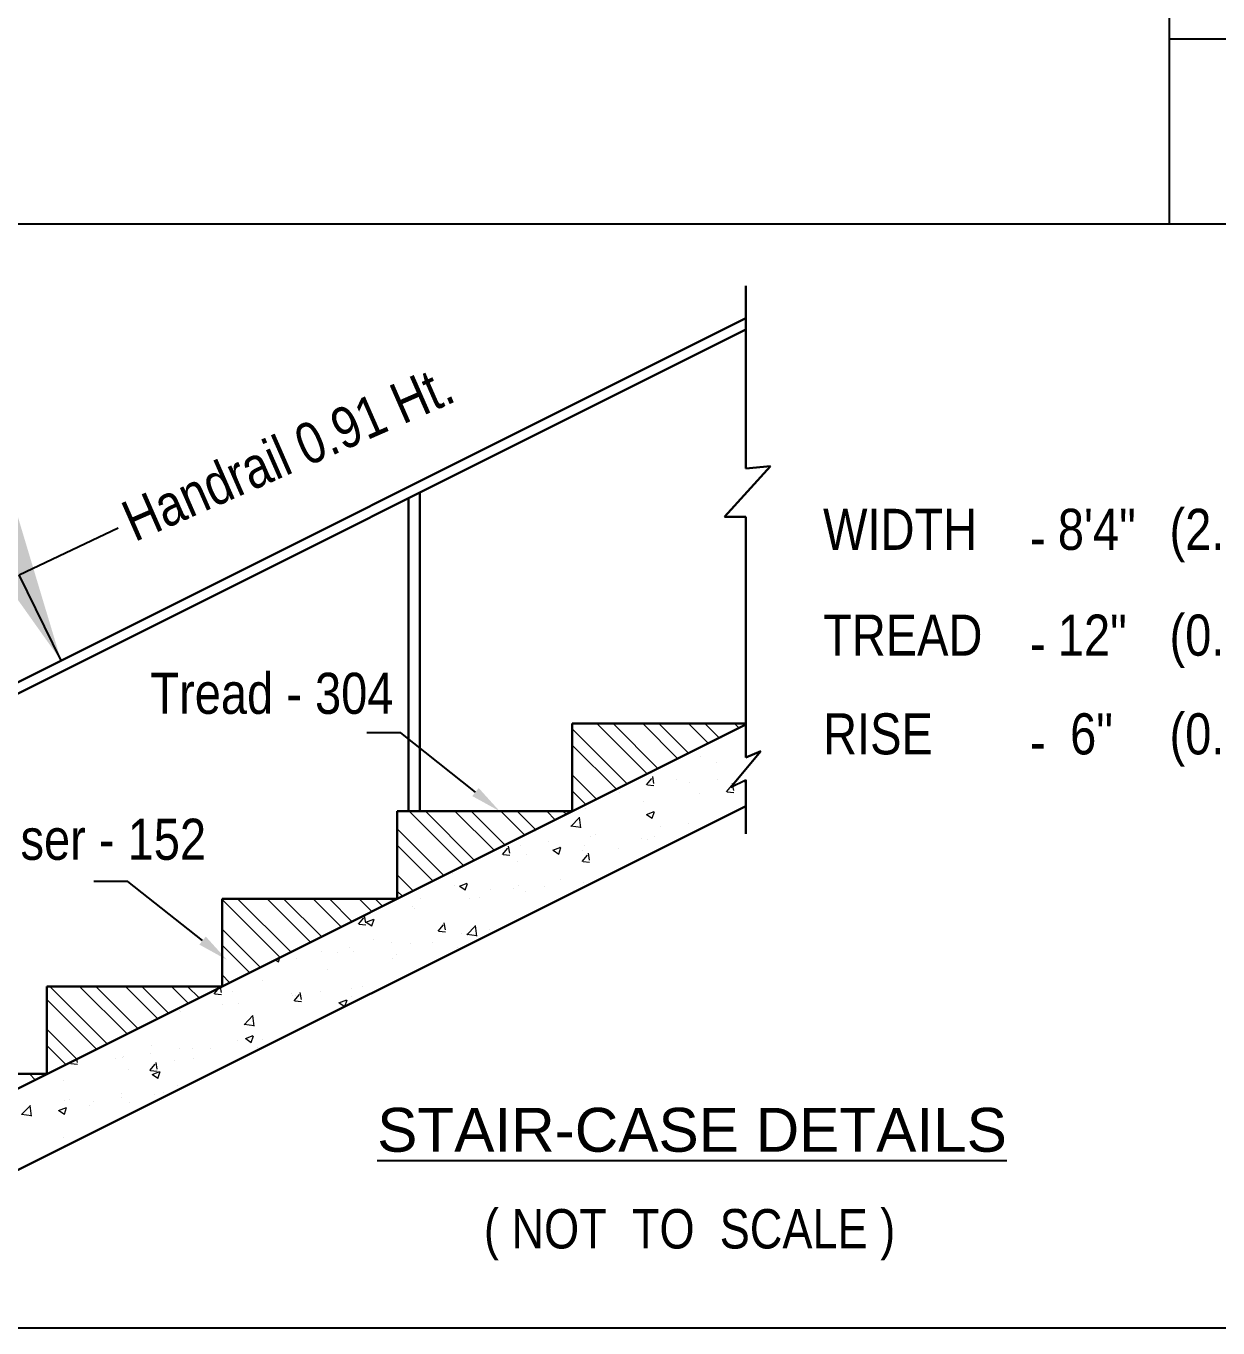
# Model space of a CAD drawing. Header units: metres. Extents: x 385023 to 385532, y 1408468 to 1408621.
# Drawn here: x 385192.37 to 385206.05, y 1408468.84 to 1408483.78 of the extents above; entities that cross this region are included whole.
import ezdxf

# ---------------------------------------------------------------- set-up
doc = ezdxf.new("R2010")
doc.units = ezdxf.units.M
doc.header["$MEASUREMENT"] = 0
doc.layers.add('hatch', color=251, linetype='Continuous', lineweight=5)
doc.layers.add('text', color=3, linetype='Continuous')
doc.layers.add('WALLS', color=5, linetype='Continuous')
doc.styles.add('CGR', font='ARIALNB.TTF')
doc.styles.get("Standard").update_dxf_attribs({"font": 'ARIALN.TTF', "height": 0.35})
doc.dimstyles.get("Standard").update_dxf_attribs({"dimtxt": 0.25, "dimasz": 0.18, "dimexe": 0.18, "dimexo": 0.0625, "dimgap": 0.1, "dimtad": 1, "dimtoh": 1, "dimzin": 0, "dimdsep": 46, "dimtxsty": 'CGR', "dimblk": 'ARCHTICK', "dimcen": 0.09, "dimse1": 1, "dimse2": 1, "dimclrd": 1, "dimclrt": 3, "dimaunit": 1, "dimadec": 3, "dimazin": 0, "dimtfac": 1, "dimtix": 1, "dimtofl": 0, "dimtmove": 0, "dimatfit": 3, "dimfxl": 0, "dimtolj": 1, "dimtzin": 0, "dimarcsym": 0})

# ---------------------------------------------------------------- blocks, each defined once
blk = doc.blocks.new('A$C222665A7')
at = {"color": 3, "lineweight": 5, "ltscale": 2}
for p in [(45.174, 27.975), (0, 0)]:
    blk.add_line(p, (45.174, 0), dxfattribs=at)
blk.add_lwpolyline([(45.174, 0), (0, 0), (0, 32.315), (45.174, 32.315)], close=True, dxfattribs=at)
blk = doc.blocks.new('A$C729642CC')
for p, q in [((6.0006, -2.9463), (5.8036, -2.9463)), ((6.4335, -3.2892), (6.0006, -2.9463)), ((7.9113, -3.2618), (7.999, -3.2185)), ((4.4201, -3.8065), (4.2231, -3.8065)), ((4.853, -4.1494), (4.4201, -3.8065))]:
    blk.add_line(p, q)
at = {"color": 60}
blk.add_lwpolyline([(12.3987, 0), (0, 0), (0, -6.3923), (12.3987, -6.3923)], close=True, dxfattribs=at)
at = {"color": 8}
for points in [[(6.4519, -3.2659), (6.5733, -3.4), (6.415, -3.3125)], [(4.8715, -4.1261), (4.9928, -4.2601), (4.8346, -4.1727)]]:
    blk.add_solid(points, dxfattribs=at)
at = {"layer": 'hatch', "linetype": 'ByBlock'}
for p, q in [((7.3124, -3.2409), (6.9942, -2.9228)), ((7.4269, -3.1837), (7.136, -2.8928)), ((7.4895, -3.1523), (7.2299, -2.8928)), ((7.604, -3.0951), (7.4017, -2.8928)), ((7.6666, -3.0638), (7.4956, -2.8928)), ((7.7811, -3.0065), (7.6674, -2.8928)), ((7.8437, -2.9752), (7.7613, -2.8928)), ((7.9582, -2.918), (7.933, -2.8928)), ((7.2497, -3.2722), (6.9942, -3.0167)), ((7.1352, -3.3295), (6.9942, -3.1885)), ((7.0726, -3.3608), (6.9942, -3.2824)), ((6.3641, -3.715), (6.049, -3.4)), ((6.4267, -3.6837), (6.143, -3.4)), ((6.5412, -3.6265), (6.3147, -3.4)), ((6.6038, -3.5952), (6.4087, -3.4)), ((6.7183, -3.5379), (6.5804, -3.4)), ((6.781, -3.5066), (6.6743, -3.4)), ((6.8955, -3.4493), (6.8461, -3.4)), ((6.9581, -3.418), (6.94, -3.4)), ((6.2496, -3.7723), (5.9799, -3.5025)), ((6.187, -3.8036), (5.9799, -3.5965)), ((6.0725, -3.8608), (5.9799, -3.7682)), ((5.3013, -4.2464), (4.9655, -3.9105)), ((5.364, -4.2151), (5.056, -3.9072)), ((5.4785, -4.1578), (5.2278, -3.9072)), ((5.5411, -4.1265), (5.3217, -3.9072)), ((5.6556, -4.0693), (5.4935, -3.9072)), ((5.7182, -4.038), (5.5874, -3.9072)), ((5.8327, -3.9807), (5.7592, -3.9072)), ((5.8953, -3.9494), (5.8531, -3.9072)), ((6.0098, -3.8922), (5.9799, -3.8622)), ((5.1868, -4.3037), (4.9655, -4.0823)), ((5.1242, -4.335), (4.9655, -4.1762)), ((5.0097, -4.3922), (4.9655, -4.348)), ((4.3012, -4.7465), (3.9691, -4.4143)), ((4.4157, -4.6892), (4.1408, -4.4143)), ((4.4783, -4.6579), (4.2348, -4.4143)), ((4.5928, -4.6007), (4.4065, -4.4143)), ((4.6555, -4.5693), (4.5005, -4.4143)), ((4.77, -4.5121), (4.6722, -4.4143)), ((4.8326, -4.4808), (4.7661, -4.4143)), ((4.9471, -4.4235), (4.9379, -4.4143)), ((4.2386, -4.7778), (3.9511, -4.4903)), ((4.1241, -4.835), (3.9511, -4.6621)), ((4.0615, -4.8663), (3.9511, -4.756)), ((3.8843, -4.9549), (3.8509, -4.9215)), ((3.947, -4.9236), (3.9449, -4.9215))]:
    blk.add_line(p, q, dxfattribs=at)
at = {"layer": 'hatch'}
for p, q in [((7.8436, -2.9823), (7.8436, -2.9823)), ((7.8596, -2.9765), (7.8596, -2.9765)), ((7.7372, -3.0856), (7.7372, -3.0856)), ((7.8312, -3.1161), (7.8312, -3.1161)), ((7.4243, -3.2472), (7.4553, -3.2102)), ((7.4556, -3.1806), (7.4556, -3.1806)), ((7.4672, -3.2398), (7.4598, -3.1994)), ((7.5956, -3.2174), (7.5956, -3.2174)), ((7.6741, -3.2363), (7.6741, -3.2363)), ((7.8354, -3.2151), (7.8354, -3.2151)), ((7.9232, -3.2476), (7.9218, -3.2398)), ((7.9862, -3.2248), (7.998, -3.2327)), ((7.9979, -3.2335), (7.999, -3.2303)), ((7.2673, -3.2899), (7.2673, -3.2899)), ((7.4287, -3.2473), (7.4672, -3.2506)), ((7.7294, -3.3001), (7.7294, -3.3001)), ((7.8863, -3.2876), (7.9173, -3.2506)), ((7.8907, -3.2877), (7.9292, -3.2911)), ((7.9292, -3.2802), (7.9246, -3.2552)), ((7.0733, -3.3866), (7.0733, -3.3866)), ((7.404, -3.3413), (7.404, -3.3413)), ((6.9862, -3.4879), (7.0364, -3.4356)), ((7.0432, -3.4963), (7.036, -3.4351)), ((7.4229, -3.4187), (7.468, -3.4014)), ((7.4247, -3.4189), (7.4568, -3.4405)), ((7.4567, -3.4413), (7.4698, -3.4023)), ((6.7825, -3.5175), (6.7825, -3.5175)), ((6.9854, -3.4844), (7.0427, -3.4933)), ((7.1263, -3.5321), (7.1263, -3.5321)), ((7.5047, -3.4904), (7.5047, -3.4904)), ((7.6659, -3.4691), (7.6659, -3.4691)), ((6.5896, -3.6508), (6.6207, -3.6138)), ((6.6326, -3.6434), (6.6251, -3.6031)), ((6.6926, -3.5973), (6.6926, -3.5973)), ((6.8539, -3.576), (6.8539, -3.576)), ((6.8817, -3.6265), (6.9268, -3.6092)), ((6.9155, -3.649), (6.9285, -3.6101)), ((6.9183, -3.6041), (6.9183, -3.6041)), ((7.0655, -3.6011), (7.0655, -3.6011)), ((7.0979, -3.5439), (7.0979, -3.5439)), ((7.2621, -3.6186), (7.2621, -3.6186)), ((7.3962, -3.5557), (7.3962, -3.5557)), ((7.429, -3.5649), (7.429, -3.5649)), ((7.4702, -3.5466), (7.4702, -3.5466)), ((6.5941, -3.6509), (6.6326, -3.6543)), ((6.6777, -3.6939), (6.6777, -3.6939)), ((6.7309, -3.6494), (6.7309, -3.6494)), ((6.8835, -3.6266), (6.9156, -3.6482)), ((7.0516, -3.6913), (7.0827, -3.6543)), ((7.0533, -3.6294), (7.0533, -3.6294)), ((7.0561, -3.6914), (7.0946, -3.6947)), ((7.0946, -3.6839), (7.0871, -3.6435)), ((6.302, -3.7583), (6.302, -3.7583)), ((6.3105, -3.8304), (6.3105, -3.8304)), ((6.3405, -3.8342), (6.3856, -3.8169)), ((6.3423, -3.8344), (6.3743, -3.856)), ((6.3743, -3.8568), (6.3873, -3.8178)), ((6.6543, -3.845), (6.6543, -3.845)), ((6.6844, -3.8301), (6.6844, -3.8301)), ((6.832, -3.8353), (6.832, -3.8353)), ((6.9284, -3.798), (6.9284, -3.798)), ((7.0576, -3.8155), (7.0576, -3.8155)), ((6.1164, -3.9049), (6.1164, -3.9049)), ((6.3977, -3.905), (6.3977, -3.905)), ((6.4564, -3.8998), (6.4564, -3.8998)), ((6.5232, -3.8513), (6.5232, -3.8513)), ((6.7231, -3.8638), (6.7231, -3.8638)), ((6.9982, -3.8595), (6.9982, -3.8595)), ((6.067, -3.9504), (6.067, -3.9504)), ((6.0807, -3.9642), (6.0807, -3.9642)), ((5.755, -4.0545), (5.7861, -4.0175)), ((5.7594, -4.0546), (5.7979, -4.058)), ((5.7979, -4.0471), (5.7905, -4.0067)), ((5.7993, -4.042), (5.8444, -4.0247)), ((5.8011, -4.0421), (5.8331, -4.0637)), ((5.8331, -4.0645), (5.8461, -4.0256)), ((6.217, -4.0949), (6.2481, -4.0579)), ((6.2599, -4.0875), (6.2525, -4.0471)), ((6.3842, -4.1154), (6.4343, -4.0631)), ((6.4411, -4.1237), (6.434, -4.0626)), ((5.8412, -4.145), (5.8412, -4.145)), ((6.2214, -4.095), (6.2599, -4.0984)), ((6.3537, -4.1054), (6.3537, -4.1054)), ((6.3833, -4.1118), (6.4406, -4.1207)), ((6.3899, -4.1195), (6.3899, -4.1195)), ((6.515, -4.0841), (6.515, -4.0841)), ((5.5417, -4.2123), (5.5417, -4.2123)), ((5.6332, -4.217), (5.6332, -4.217)), ((5.703, -4.191), (5.703, -4.191)), ((5.7246, -4.2131), (5.7246, -4.2131)), ((5.9469, -4.1589), (5.9469, -4.1589)), ((6.0592, -4.1648), (6.0592, -4.1648)), ((6.1851, -4.1596), (6.1851, -4.1596)), ((6.3267, -4.1897), (6.3267, -4.1897)), ((5.2746, -4.2598), (5.2919, -4.2715)), ((5.2918, -4.2723), (5.3004, -4.2469)), ((5.3993, -4.2543), (5.3993, -4.2543)), ((5.9511, -4.2541), (5.9511, -4.2541)), ((5.977, -4.2316), (5.977, -4.2316)), ((5.5754, -4.3186), (5.5754, -4.3186)), ((4.9204, -4.4582), (4.9511, -4.4215)), ((4.9633, -4.4508), (4.9573, -4.4184)), ((5.0254, -4.4434), (5.0254, -4.4434)), ((5.1998, -4.3831), (5.1998, -4.3831)), ((5.5335, -4.4451), (5.5335, -4.4451)), ((5.7168, -4.4275), (5.7168, -4.4275)), ((5.7775, -4.413), (5.7775, -4.413)), ((4.9248, -4.4583), (4.9633, -4.4616)), ((4.9655, -4.5199), (4.9655, -4.5199)), ((5.0607, -4.5141), (5.0607, -4.5141)), ((5.3692, -4.4579), (5.3692, -4.4579)), ((5.3723, -4.4663), (5.3723, -4.4663)), ((5.3824, -4.4986), (5.4134, -4.4616)), ((5.3868, -4.4987), (5.4253, -4.5021)), ((5.3914, -4.4688), (5.3914, -4.4688)), ((5.4253, -4.4912), (5.4178, -4.4508)), ((5.6426, -4.5091), (5.6877, -4.4918)), ((5.6444, -4.5092), (5.6764, -4.5308)), ((5.6764, -4.5314), (5.6894, -4.4927)), ((5.7131, -4.4725), (5.7131, -4.4725)), ((4.7215, -4.552), (4.7215, -4.552)), ((4.7262, -4.5624), (4.7262, -4.5624)), ((5.0947, -4.6362), (5.1449, -4.5839)), ((5.1516, -4.6446), (5.1445, -4.5834)), ((5.0939, -4.6327), (5.1511, -4.6416)), ((5.0529, -4.7285), (5.0529, -4.7285)), ((5.1014, -4.7168), (5.1465, -4.6995)), ((5.1032, -4.717), (5.1352, -4.7386)), ((5.1351, -4.7393), (5.1482, -4.7004)), ((5.2028, -4.7204), (5.2028, -4.7204)), ((4.393, -4.8181), (4.393, -4.8181)), ((4.5521, -4.806), (4.5521, -4.806)), ((4.5561, -4.758), (4.5561, -4.758)), ((4.7183, -4.7768), (4.7183, -4.7768)), ((4.796, -4.7739), (4.796, -4.7739)), ((4.8999, -4.7726), (4.8999, -4.7726)), ((5.1732, -4.7674), (5.1732, -4.7674)), ((4.0857, -4.8618), (4.0967, -4.8487)), ((4.0901, -4.8619), (4.1286, -4.8653)), ((4.1286, -4.8544), (4.125, -4.8346)), ((4.348, -4.83), (4.348, -4.83)), ((4.3908, -4.8273), (4.3908, -4.8273)), ((4.4219, -4.8964), (4.4219, -4.8964)), ((4.5477, -4.9023), (4.5788, -4.8653)), ((4.5906, -4.8948), (4.5832, -4.8545)), ((4.6919, -4.8445), (4.6919, -4.8445)), ((4.7975, -4.8319), (4.7975, -4.8319)), ((4.0462, -4.9609), (4.0462, -4.9609)), ((4.5522, -4.9024), (4.5907, -4.9057)), ((4.5601, -4.9246), (4.6052, -4.9073)), ((4.562, -4.9247), (4.594, -4.9463)), ((4.5939, -4.9471), (4.607, -4.9082)), ((4.3852, -5.0325), (4.3852, -5.0325)), ((4.5762, -5.0378), (4.5762, -5.0378)), ((4.6266, -5.028), (4.6266, -5.028)), ((4.7105, -4.9913), (4.7105, -4.9913)), ((3.8052, -5.157), (3.8554, -5.1047)), ((3.8622, -5.1654), (3.855, -5.1042)), ((4.0189, -5.1323), (4.064, -5.115)), ((4.0527, -5.1549), (4.0658, -5.1159)), ((4.0544, -5.0779), (4.0544, -5.0779)), ((4.0841, -5.0709), (4.0841, -5.0709)), ((4.2006, -5.1023), (4.2006, -5.1023)), ((4.2214, -5.0813), (4.2214, -5.0813)), ((4.3826, -5.0601), (4.3826, -5.0601)), ((4.4279, -5.0854), (4.4279, -5.0854)), ((3.8044, -5.1535), (3.8617, -5.1624)), ((4.0207, -5.1325), (4.0528, -5.1541)), ((4.0466, -5.2923), (4.0466, -5.2923)), ((4.0519, -5.3354), (4.0519, -5.3354))]:
    blk.add_line(p, q, dxfattribs=at)
at = {"layer": 'WALLS', "linetype": 'Continuous', "lineweight": 30}
for p, q in [((7.999, -0.3583), (7.999, -1.4154)), ((2.8498, -3.1199), (7.999, -0.5453)), ((7.999, -0.5396), (7.999, -1.4154)), ((2.888, -3.1657), (7.999, -0.6102)), ((8.1418, -1.4029), (7.8752, -1.6948)), ((7.999, -1.4154), (8.1418, -1.4029)), ((6.1105, -3.4), (6.1105, -1.5544)), ((6.0452, -3.4), (6.0452, -1.5871)), ((7.8752, -1.6948), (7.999, -1.6948)), ((7.999, -1.6948), (7.999, -3.0889)), ((7.999, -1.6948), (7.999, -2.8929)), ((3.2285, -5.2828), (7.999, -2.8976)), ((6.9942, -3.4), (6.9942, -2.8928)), ((6.9942, -2.8928), (7.999, -2.8928)), ((8.0867, -3.0522), (7.9113, -3.2618)), ((7.999, -3.0889), (8.0867, -3.0522)), ((7.999, -3.2185), (7.999, -3.5317)), ((3.2285, -5.7554), (7.999, -3.3701)), ((5.9799, -3.9072), (5.9799, -3.4)), ((5.9799, -3.4), (6.9942, -3.4)), ((4.9655, -4.4143), (4.9655, -3.9072)), ((4.9655, -3.9072), (5.9799, -3.9072)), ((3.9511, -4.9215), (3.9511, -4.4143)), ((3.9511, -4.4143), (4.9655, -4.4143)), ((3.2285, -4.9215), (3.9511, -4.9215))]:
    blk.add_line(p, q, dxfattribs=at)
at = {"layer": 'text'}
blk.add_text('Handrail 0.91 Ht.', height=0.237744, rotation=23.67203, dxfattribs=at).set_placement((4.4591, -1.8427))
for s, height, p in [('WIDTH', 0.23774, (8.4466, -1.8866)), ('8\'4"', 0.23774, (9.8059, -1.8866)), ('(2.550)', 0.23774, (10.4529, -1.8866)), ('-', 0.2377, (9.645, -1.9322)), ('TREAD', 0.23774, (8.4466, -2.4993)), ('12"', 0.23774, (9.8059, -2.4993)), ('(0.304)', 0.23774, (10.4529, -2.4993)), ('-', 0.2377, (9.645, -2.5449)), ('  Tread - 304', 0.237744, (4.3992, -2.8362)), ('RISE', 0.23774, (8.4466, -3.071)), ('6"', 0.23774, (9.8771, -3.071)), ('(0.152)', 0.23774, (10.4529, -3.071)), ('-', 0.2377, (9.645, -3.1165)), ('Riser - 152', 0.237744, (3.5415, -3.6815)), ('( NOT  TO  SCALE )', 0.228234, (6.4822, -5.9323))]:
    blk.add_text(s, height=height, dxfattribs=at).set_placement(p)
at = {"layer": 'text', "width": 1.2}
blk.add_text('%%USTAIR-CASE DETAILS', height=0.254, dxfattribs=at).set_placement((5.8642, -5.3719))
at = {"color": 60, "lineweight": 35}
blk.add_leader([(4.0333, -2.5281), (3.7902, -2.0308), (4.3636, -1.7595)], dimstyle='Standard', override={"dimasz": 8}, dxfattribs=at)

msp = doc.modelspace()

# ---------------------------------------------------------------- linework, layer by layer
at = {"color": 3}
msp.add_line((385205.493, 1408483.633), (385228.993, 1408483.633), dxfattribs=at)
msp.add_lwpolyline([(385205.493, 1408528.069), (385228.993, 1408528.069), (385228.993, 1408481.506), (385205.493, 1408481.506)], close=True, dxfattribs=at)

# ---------------------------------------------------------------- block references
at = {"color": 230, "xscale": 0.8610685105425462, "yscale": 0.8610685105425462, "zscale": 0.8610685105425462}
msp.add_blockref('A$C222665A7', (385166.595, 1408481.506, 0.025), dxfattribs=at)
at = {"xscale": 1.981742139985819, "yscale": 1.981742139985819, "zscale": 1.981742139985819}
msp.add_blockref('A$C729642CC', (385184.78, 1408481.506, 0.025), dxfattribs=at)

doc.saveas('drawing.dxf')
